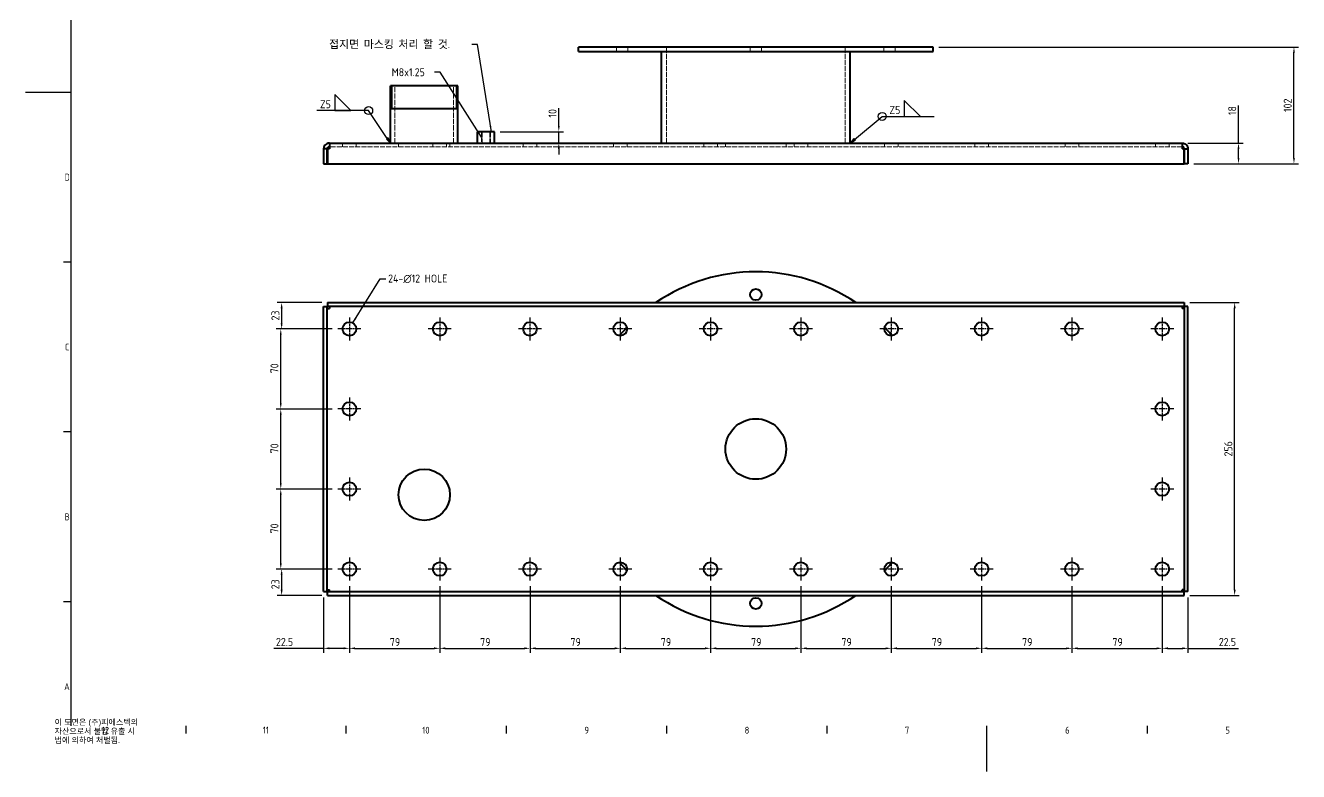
# Model space of a CAD drawing. Header units: millimetres. Extents: x 0 to 1682, y 0 to 1188.
# Drawn here: x 0 to 1113, y 0 to 652 of the extents above; entities that cross this region are included whole.
import ezdxf

# ---------------------------------------------------------------- set-up
doc = ezdxf.new("R2010")
doc.units = ezdxf.units.MM
doc.header["$LTSCALE"] = 2
doc.linetypes.add('CHAIN', pattern=[0.3543, 0.2362, -0.0295, 0.0591, -0.0295])
doc.linetypes.add('DASHED', pattern=[0.2067, 0.1654, -0.0413])
doc.layers.get('0').update_dxf_attribs({"color": 3, "lineweight": 25})
for name, color, linetype, lineweight in [('가려진 것(ISO)', 2, 'DASHED', 18), ('가시적인 것(ISO)', 3, 'Continuous', 40), ('가시적인 좁은 것(ISO)', 3, 'Continuous', 35), ('경계(ISO)', 7, 'Continuous', 25), ('기호(ISO)', 5, 'Continuous', 25), ('중심 표식(ISO)', 1, 'Continuous', 25), ('치수(ISO)', 2, 'Continuous', 25)]:
    doc.layers.add(name, color=color, linetype=linetype, lineweight=lineweight)
doc.styles.add('문자 텍스트_PSTEK_POSCO', font='isocp.shx')
doc.styles.add('치수 텍스트_PSTEK_POSCO', font='isocp.shx')
doc.dimstyles.new('치수_PSTEK_POSCO', dxfattribs={"dimscale": 2, "dimtxt": 3.5, "dimasz": 2.5, "dimexe": 2, "dimexo": 2.5, "dimgap": 1, "dimtad": 1, "dimrnd": 1e-08, "dimdsep": 46, "dimtxsty": '치수 텍스트_PSTEK_POSCO', "dimcen": 0.09, "dimdle": 10, "dimclrd": 7, "dimclre": 7, "dimclrt": 2, "dimadec": 1, "dimazin": 2, "dimtfac": 1, "dimtmove": 0, "dimatfit": 3, "dimfxl": 0, "dimtolj": 1, "dimlwd": -1, "dimlwe": -1, "dimarcsym": 0})
doc.dimstyles.new('치수_PSTEK_POSCO$7', dxfattribs={"dimscale": 2, "dimtxt": 3.5, "dimasz": 2.5, "dimexe": 2, "dimexo": 2.5, "dimgap": 1, "dimtad": 1, "dimrnd": 1e-08, "dimdsep": 46, "dimtxsty": '치수 텍스트_PSTEK_POSCO', "dimcen": 0.09, "dimdle": 10, "dimclrd": 7, "dimclre": 7, "dimclrt": 2, "dimadec": 1, "dimazin": 2, "dimtfac": 1, "dimtmove": 0, "dimatfit": 3, "dimfxl": 0, "dimtolj": 1, "dimlwd": -1, "dimlwe": -1, "dimarcsym": 0})

# ---------------------------------------------------------------- blocks, each defined once
blk = doc.blocks.new('경계 Default Border')
at = {"layer": '경계(ISO)'}
for p, q in [((20, 222.75), (16.6, 222.75)), ((20, 148.5), (16.6, 148.5)), ((20, 74.25), (16.6, 74.25)), ((70.08, 20), (70.08, 16.6)), ((140.17, 20), (140.17, 16.6)), ((210.25, 20), (210.25, 16.6)), ((280.33, 20), (280.33, 16.6)), ((350.42, 20), (350.42, 16.6)), ((490.58, 20), (490.58, 16.6))]:
    blk.add_line(p, q, dxfattribs=at)
at = {"layer": '경계(ISO)', "flags": 128}
for points in [[(20, 20), (20, 574)], [(0, 297), (20, 297)], [(420.5, 0), (420.5, 20)]]:
    blk.add_lwpolyline(points, dxfattribs=at)
at = {"layer": '경계(ISO)', "color": 2, "char_height": 3, "attachment_point": 7, "style": '문자 텍스트_PSTEK_POSCO'}
for s, insert in [('D', (17.08, 258.35)), ('C', (17.24, 184.1)), ('B', (17.08, 109.85)), ('A', (16.91, 35.62)), ('12', (33.36, 16.57)), ('11', (103.78, 16.6)), ('10', (173.53, 16.57)), ('9', (244.44, 16.57)), ('8', (314.52, 16.57)), ('7', (384.6, 16.59)), ('6', (454.69, 16.57)), ('5', (524.77, 16.57))]:
    blk.add_mtext(s, dxfattribs=dict(at, insert=insert))
blk = doc.blocks.new('용접 기호 식별자1')
at = {"layer": '기호(ISO)'}
for p, q in [((391.35, 286.42), (384.35, 293.42)), ((384.35, 293.42), (384.35, 286.42)), ((384.35, 286.42), (391.35, 286.42))]:
    blk.add_line(p, q, dxfattribs=at)
at = {"layer": '기호(ISO)', "color": 7}
for p, q in [((362.61, 276.35), (374.67, 286.42)), ((374.67, 286.42), (397.35, 286.42)), ((362.29, 276.73), (360.69, 274.75)), ((362.61, 276.35), (360.69, 274.75)), ((360.69, 274.75), (362.93, 275.97)), ((362.93, 275.97), (362.29, 276.73))]:
    blk.add_line(p, q, dxfattribs=at)
at = {"layer": '기호(ISO)', "color": 7, "flags": 128}
blk.add_lwpolyline([(362.29, 276.73), (360.69, 274.75)], dxfattribs=at)
at = {"layer": '기호(ISO)'}
blk.add_circle((374.67, 286.42), 1.75, dxfattribs=at)
at = {"layer": '기호(ISO)', "color": 7}
blk.add_solid([(362.29, 276.73), (360.69, 274.75), (362.93, 275.97), (362.29, 276.73)], dxfattribs=at)
at = {"layer": '기호(ISO)', "color": 7, "insert": (377.82, 287.47), "char_height": 3.5, "attachment_point": 7, "style": '치수 텍스트_PSTEK_POSCO'}
blk.add_mtext('Z5', dxfattribs=at)
blk = doc.blocks.new('*D31')
at = {"layer": 'Defpoints', "color": 0}
for p in [(410.3, 559.5), (449.7, 549.5), (466.5, 549.5)]:
    blk.add_point(p, dxfattribs=at)
at = {"layer": '치수(ISO)', "color": 7}
for p, q in [((466.5, 564.5), (466.5, 580.1)), ((415.3, 559.5), (470.5, 559.5)), ((466.5, 549.5), (466.5, 559.5)), ((466.5, 544.5), (466.5, 539.5))]:
    blk.add_line(p, q, dxfattribs=at)
for points in [[(465.7, 564.5), (467.3, 564.5), (466.5, 559.5)], [(465.7, 544.5), (467.3, 544.5), (466.5, 549.5)]]:
    blk.add_solid(points, dxfattribs=at)
at = {"layer": '치수(ISO)', "color": 2, "insert": (461, 571.8), "char_height": 7, "attachment_point": 4, "rotation": 90, "style": '치수 텍스트_PSTEK_POSCO'}
blk.add_mtext('\\A1;10', dxfattribs=at)
blk = doc.blocks.new('*D37')
at = {"layer": 'Defpoints', "color": 0}
for p in [(1011.8, 549.5), (1016.8, 531.5), (1061, 531.5)]:
    blk.add_point(p, dxfattribs=at)
at = {"layer": '치수(ISO)', "color": 7}
for p, q in [((1061, 549.5), (1061, 582.3)), ((1016.8, 549.5), (1065, 549.5)), ((1061, 536.5), (1061, 544.5)), ((1021.8, 531.5), (1065, 531.5))]:
    blk.add_line(p, q, dxfattribs=at)
for points in [[(1060.2, 544.5), (1061.8, 544.5), (1061, 549.5)], [(1060.2, 536.5), (1061.8, 536.5), (1061, 531.5)]]:
    blk.add_solid(points, dxfattribs=at)
at = {"layer": '치수(ISO)', "color": 2, "insert": (1055.5, 574), "char_height": 7, "attachment_point": 4, "rotation": 90, "style": '치수 텍스트_PSTEK_POSCO'}
blk.add_mtext('\\A1;18', dxfattribs=at)
blk = doc.blocks.new('*D38')
at = {"layer": 'Defpoints', "color": 0}
for p in [(793.8, 633.5), (1109.5, 633.5), (1016.8, 531.5)]:
    blk.add_point(p, dxfattribs=at)
at = {"layer": '치수(ISO)', "color": 7}
for p, q in [((798.8, 633.5), (1113.5, 633.5)), ((1109.5, 536.5), (1109.5, 628.5)), ((1021.8, 531.5), (1113.5, 531.5))]:
    blk.add_line(p, q, dxfattribs=at)
for points in [[(1108.7, 628.5), (1110.3, 628.5), (1109.5, 633.5)], [(1108.7, 536.5), (1110.3, 536.5), (1109.5, 531.5)]]:
    blk.add_solid(points, dxfattribs=at)
at = {"layer": '치수(ISO)', "color": 2, "insert": (1104, 576.7), "char_height": 7, "attachment_point": 4, "rotation": 90, "style": '치수 텍스트_PSTEK_POSCO'}
blk.add_mtext('\\A1;102', dxfattribs=at)
blk = doc.blocks.new('*D42')
at = {"layer": 'Defpoints', "color": 0}
for p in [(224.1, 177), (273.3, 177), (264.1, 154)]:
    blk.add_point(p, dxfattribs=at)
at = {"layer": '치수(ISO)', "color": 7}
for p, q in [((268.3, 177), (220.1, 177)), ((224.1, 159), (224.1, 172)), ((259.1, 154), (220.1, 154))]:
    blk.add_line(p, q, dxfattribs=at)
for points in [[(223.2, 172), (224.9, 172), (224.1, 177)], [(223.2, 159), (224.9, 159), (224.1, 154)]]:
    blk.add_solid(points, dxfattribs=at)
at = {"layer": '치수(ISO)', "color": 2, "insert": (218.6, 159.3), "char_height": 7, "attachment_point": 4, "rotation": 90, "style": '치수 텍스트_PSTEK_POSCO'}
blk.add_mtext('\\A1;23', dxfattribs=at)
blk = doc.blocks.new('*D43')
at = {"layer": 'Defpoints', "color": 0}
for p in [(223.3, 247), (273.3, 247), (273.3, 177)]:
    blk.add_point(p, dxfattribs=at)
at = {"layer": '치수(ISO)', "color": 7}
for p, q in [((268.3, 247), (219.3, 247)), ((223.3, 182), (223.3, 242)), ((268.3, 177), (219.3, 177))]:
    blk.add_line(p, q, dxfattribs=at)
for points in [[(222.5, 242), (224.1, 242), (223.3, 247)], [(222.5, 182), (224.1, 182), (223.3, 177)]]:
    blk.add_solid(points, dxfattribs=at)
at = {"layer": '치수(ISO)', "color": 2, "insert": (217.8, 208.2), "char_height": 7, "attachment_point": 4, "rotation": 90, "style": '치수 텍스트_PSTEK_POSCO'}
blk.add_mtext('\\A1;70', dxfattribs=at)
blk = doc.blocks.new('*D44')
at = {"layer": 'Defpoints', "color": 0}
for p in [(223.3, 317), (273.3, 317), (273.3, 247)]:
    blk.add_point(p, dxfattribs=at)
at = {"layer": '치수(ISO)', "color": 7}
for p, q in [((268.3, 317), (219.3, 317)), ((223.3, 252), (223.3, 312)), ((268.3, 247), (219.3, 247))]:
    blk.add_line(p, q, dxfattribs=at)
for points in [[(222.5, 312), (224.1, 312), (223.3, 317)], [(222.5, 252), (224.1, 252), (223.3, 247)]]:
    blk.add_solid(points, dxfattribs=at)
at = {"layer": '치수(ISO)', "color": 2, "insert": (217.8, 278.2), "char_height": 7, "attachment_point": 4, "rotation": 90, "style": '치수 텍스트_PSTEK_POSCO'}
blk.add_mtext('\\A1;70', dxfattribs=at)
blk = doc.blocks.new('*D45')
at = {"layer": 'Defpoints', "color": 0}
for p in [(223.3, 387), (273.3, 387), (273.3, 317)]:
    blk.add_point(p, dxfattribs=at)
at = {"layer": '치수(ISO)', "color": 7}
for p, q in [((268.3, 387), (219.3, 387)), ((223.3, 322), (223.3, 382)), ((268.3, 317), (219.3, 317))]:
    blk.add_line(p, q, dxfattribs=at)
for points in [[(222.5, 382), (224.1, 382), (223.3, 387)], [(222.5, 322), (224.1, 322), (223.3, 317)]]:
    blk.add_solid(points, dxfattribs=at)
at = {"layer": '치수(ISO)', "color": 2, "insert": (217.8, 348.2), "char_height": 7, "attachment_point": 4, "rotation": 90, "style": '치수 텍스트_PSTEK_POSCO'}
blk.add_mtext('\\A1;70', dxfattribs=at)
blk = doc.blocks.new('*D46')
at = {"layer": 'Defpoints', "color": 0}
for p in [(224.1, 410), (264.1, 410), (273.3, 387)]:
    blk.add_point(p, dxfattribs=at)
at = {"layer": '치수(ISO)', "color": 7}
for p, q in [((259.1, 410), (220.1, 410)), ((224.1, 392), (224.1, 405)), ((268.3, 387), (220.1, 387))]:
    blk.add_line(p, q, dxfattribs=at)
for points in [[(223.2, 405), (224.9, 405), (224.1, 410)], [(223.2, 392), (224.9, 392), (224.1, 387)]]:
    blk.add_solid(points, dxfattribs=at)
at = {"layer": '치수(ISO)', "color": 2, "insert": (218.6, 394.4), "char_height": 7, "attachment_point": 4, "rotation": 90, "style": '치수 텍스트_PSTEK_POSCO'}
blk.add_mtext('\\A1;23', dxfattribs=at)
blk = doc.blocks.new('*D47')
at = {"layer": 'Defpoints', "color": 0}
for p in [(1013.5, 410), (1057.6, 410), (1013.5, 154)]:
    blk.add_point(p, dxfattribs=at)
at = {"layer": '치수(ISO)', "color": 7}
for p, q in [((1018.5, 410), (1061.6, 410)), ((1057.6, 159), (1057.6, 405)), ((1018.5, 154), (1061.6, 154))]:
    blk.add_line(p, q, dxfattribs=at)
for points in [[(1056.8, 405), (1058.5, 405), (1057.6, 410)], [(1056.8, 159), (1058.5, 159), (1057.6, 154)]]:
    blk.add_solid(points, dxfattribs=at)
at = {"layer": '치수(ISO)', "color": 2, "insert": (1052.1, 275.5), "char_height": 7, "attachment_point": 4, "rotation": 90, "style": '치수 텍스트_PSTEK_POSCO'}
blk.add_mtext('\\A1;256', dxfattribs=at)
blk = doc.blocks.new('*D48')
at = {"layer": 'Defpoints', "color": 0}
for p in [(283.3, 167), (260.8, 157.3), (283.3, 107.7)]:
    blk.add_point(p, dxfattribs=at)
at = {"layer": '치수(ISO)', "color": 7}
for p, q in [((283.3, 162), (283.3, 103.7)), ((260.8, 152.3), (260.8, 103.7)), ((260.8, 107.7), (217.1, 107.7)), ((278.3, 107.7), (265.8, 107.7))]:
    blk.add_line(p, q, dxfattribs=at)
for points in [[(265.8, 108.6), (265.8, 106.9), (260.8, 107.7)], [(278.3, 108.6), (278.3, 106.9), (283.3, 107.7)]]:
    blk.add_solid(points, dxfattribs=at)
at = {"layer": '치수(ISO)', "color": 2, "insert": (219.1, 113.3), "char_height": 7, "attachment_point": 4, "style": '치수 텍스트_PSTEK_POSCO'}
blk.add_mtext('\\A1;22.5', dxfattribs=at)
blk = doc.blocks.new('*D49')
at = {"layer": 'Defpoints', "color": 0}
for p in [(283.3, 167), (362.3, 167), (362.3, 107.7)]:
    blk.add_point(p, dxfattribs=at)
at = {"layer": '치수(ISO)', "color": 7}
for p, q in [((283.3, 162), (283.3, 103.7)), ((362.3, 162), (362.3, 103.7)), ((288.3, 107.7), (357.3, 107.7))]:
    blk.add_line(p, q, dxfattribs=at)
for points in [[(288.3, 108.6), (288.3, 106.9), (283.3, 107.7)], [(357.3, 108.6), (357.3, 106.9), (362.3, 107.7)]]:
    blk.add_solid(points, dxfattribs=at)
at = {"layer": '치수(ISO)', "color": 2, "insert": (318.7, 113.2), "char_height": 7, "attachment_point": 4, "style": '치수 텍스트_PSTEK_POSCO'}
blk.add_mtext('\\A1;79', dxfattribs=at)
blk = doc.blocks.new('*D50')
at = {"layer": 'Defpoints', "color": 0}
for p in [(362.3, 167), (441.3, 167), (441.3, 107.7)]:
    blk.add_point(p, dxfattribs=at)
at = {"layer": '치수(ISO)', "color": 7}
for p, q in [((362.3, 162), (362.3, 103.7)), ((441.3, 162), (441.3, 103.7)), ((367.3, 107.7), (436.3, 107.7))]:
    blk.add_line(p, q, dxfattribs=at)
for points in [[(367.3, 108.6), (367.3, 106.9), (362.3, 107.7)], [(436.3, 108.6), (436.3, 106.9), (441.3, 107.7)]]:
    blk.add_solid(points, dxfattribs=at)
at = {"layer": '치수(ISO)', "color": 2, "insert": (397.7, 113.2), "char_height": 7, "attachment_point": 4, "style": '치수 텍스트_PSTEK_POSCO'}
blk.add_mtext('\\A1;79', dxfattribs=at)
blk = doc.blocks.new('*D51')
at = {"layer": 'Defpoints', "color": 0}
for p in [(441.3, 167), (520.3, 167), (520.3, 107.7)]:
    blk.add_point(p, dxfattribs=at)
at = {"layer": '치수(ISO)', "color": 7}
for p, q in [((441.3, 162), (441.3, 103.7)), ((520.3, 162), (520.3, 103.7)), ((446.3, 107.7), (515.3, 107.7))]:
    blk.add_line(p, q, dxfattribs=at)
for points in [[(446.3, 108.6), (446.3, 106.9), (441.3, 107.7)], [(515.3, 108.6), (515.3, 106.9), (520.3, 107.7)]]:
    blk.add_solid(points, dxfattribs=at)
at = {"layer": '치수(ISO)', "color": 2, "insert": (476.7, 113.2), "char_height": 7, "attachment_point": 4, "style": '치수 텍스트_PSTEK_POSCO'}
blk.add_mtext('\\A1;79', dxfattribs=at)
blk = doc.blocks.new('*D52')
at = {"layer": 'Defpoints', "color": 0}
for p in [(520.3, 167), (599.3, 167), (599.3, 107.7)]:
    blk.add_point(p, dxfattribs=at)
at = {"layer": '치수(ISO)', "color": 7}
for p, q in [((520.3, 162), (520.3, 103.7)), ((599.3, 162), (599.3, 103.7)), ((525.3, 107.7), (594.3, 107.7))]:
    blk.add_line(p, q, dxfattribs=at)
for points in [[(525.3, 108.6), (525.3, 106.9), (520.3, 107.7)], [(594.3, 108.6), (594.3, 106.9), (599.3, 107.7)]]:
    blk.add_solid(points, dxfattribs=at)
at = {"layer": '치수(ISO)', "color": 2, "insert": (555.7, 113.2), "char_height": 7, "attachment_point": 4, "style": '치수 텍스트_PSTEK_POSCO'}
blk.add_mtext('\\A1;79', dxfattribs=at)
blk = doc.blocks.new('*D53')
at = {"layer": 'Defpoints', "color": 0}
for p in [(599.3, 167), (678.3, 167), (678.3, 107.7)]:
    blk.add_point(p, dxfattribs=at)
at = {"layer": '치수(ISO)', "color": 7}
for p, q in [((599.3, 162), (599.3, 103.7)), ((678.3, 162), (678.3, 103.7)), ((604.3, 107.7), (673.3, 107.7))]:
    blk.add_line(p, q, dxfattribs=at)
for points in [[(604.3, 108.6), (604.3, 106.9), (599.3, 107.7)], [(673.3, 108.6), (673.3, 106.9), (678.3, 107.7)]]:
    blk.add_solid(points, dxfattribs=at)
at = {"layer": '치수(ISO)', "color": 2, "insert": (634.7, 113.2), "char_height": 7, "attachment_point": 4, "style": '치수 텍스트_PSTEK_POSCO'}
blk.add_mtext('\\A1;79', dxfattribs=at)
blk = doc.blocks.new('*D54')
at = {"layer": 'Defpoints', "color": 0}
for p in [(678.3, 167), (757.3, 167), (757.3, 107.7)]:
    blk.add_point(p, dxfattribs=at)
at = {"layer": '치수(ISO)', "color": 7}
for p, q in [((678.3, 162), (678.3, 103.7)), ((757.3, 162), (757.3, 103.7)), ((683.3, 107.7), (752.3, 107.7))]:
    blk.add_line(p, q, dxfattribs=at)
for points in [[(683.3, 108.6), (683.3, 106.9), (678.3, 107.7)], [(752.3, 108.6), (752.3, 106.9), (757.3, 107.7)]]:
    blk.add_solid(points, dxfattribs=at)
at = {"layer": '치수(ISO)', "color": 2, "insert": (713.7, 113.2), "char_height": 7, "attachment_point": 4, "style": '치수 텍스트_PSTEK_POSCO'}
blk.add_mtext('\\A1;79', dxfattribs=at)
blk = doc.blocks.new('*D55')
at = {"layer": 'Defpoints', "color": 0}
for p in [(757.3, 167), (836.3, 167), (836.3, 107.7)]:
    blk.add_point(p, dxfattribs=at)
at = {"layer": '치수(ISO)', "color": 7}
for p, q in [((757.3, 162), (757.3, 103.7)), ((836.3, 162), (836.3, 103.7)), ((762.3, 107.7), (831.3, 107.7))]:
    blk.add_line(p, q, dxfattribs=at)
for points in [[(762.3, 108.6), (762.3, 106.9), (757.3, 107.7)], [(831.3, 108.6), (831.3, 106.9), (836.3, 107.7)]]:
    blk.add_solid(points, dxfattribs=at)
at = {"layer": '치수(ISO)', "color": 2, "insert": (792.7, 113.2), "char_height": 7, "attachment_point": 4, "style": '치수 텍스트_PSTEK_POSCO'}
blk.add_mtext('\\A1;79', dxfattribs=at)
blk = doc.blocks.new('*D56')
at = {"layer": 'Defpoints', "color": 0}
for p in [(836.3, 167), (915.3, 167), (915.3, 107.7)]:
    blk.add_point(p, dxfattribs=at)
at = {"layer": '치수(ISO)', "color": 7}
for p, q in [((836.3, 162), (836.3, 103.7)), ((915.3, 162), (915.3, 103.7)), ((841.3, 107.7), (910.3, 107.7))]:
    blk.add_line(p, q, dxfattribs=at)
for points in [[(841.3, 108.6), (841.3, 106.9), (836.3, 107.7)], [(910.3, 108.6), (910.3, 106.9), (915.3, 107.7)]]:
    blk.add_solid(points, dxfattribs=at)
at = {"layer": '치수(ISO)', "color": 2, "insert": (871.7, 113.2), "char_height": 7, "attachment_point": 4, "style": '치수 텍스트_PSTEK_POSCO'}
blk.add_mtext('\\A1;79', dxfattribs=at)
blk = doc.blocks.new('*D57')
at = {"layer": 'Defpoints', "color": 0}
for p in [(915.3, 167), (994.3, 167), (994.3, 107.7)]:
    blk.add_point(p, dxfattribs=at)
at = {"layer": '치수(ISO)', "color": 7}
for p, q in [((915.3, 162), (915.3, 103.7)), ((994.3, 162), (994.3, 103.7)), ((920.3, 107.7), (989.3, 107.7))]:
    blk.add_line(p, q, dxfattribs=at)
for points in [[(920.3, 108.6), (920.3, 106.9), (915.3, 107.7)], [(989.3, 108.6), (989.3, 106.9), (994.3, 107.7)]]:
    blk.add_solid(points, dxfattribs=at)
at = {"layer": '치수(ISO)', "color": 2, "insert": (950.7, 113.2), "char_height": 7, "attachment_point": 4, "style": '치수 텍스트_PSTEK_POSCO'}
blk.add_mtext('\\A1;79', dxfattribs=at)
blk = doc.blocks.new('*D58')
at = {"layer": 'Defpoints', "color": 0}
for p in [(994.3, 167), (1016.8, 157.3), (1016.8, 107.7)]:
    blk.add_point(p, dxfattribs=at)
at = {"layer": '치수(ISO)', "color": 7}
for p, q in [((994.3, 162), (994.3, 103.7)), ((1016.8, 152.3), (1016.8, 103.7)), ((999.3, 107.7), (1011.8, 107.7)), ((1016.8, 107.7), (1060.9, 107.7))]:
    blk.add_line(p, q, dxfattribs=at)
for points in [[(999.3, 108.6), (999.3, 106.9), (994.3, 107.7)], [(1011.8, 108.6), (1011.8, 106.9), (1016.8, 107.7)]]:
    blk.add_solid(points, dxfattribs=at)
at = {"layer": '치수(ISO)', "color": 2, "insert": (1043.8, 113.3), "char_height": 7, "attachment_point": 4, "style": '치수 텍스트_PSTEK_POSCO'}
blk.add_mtext('\\A1;22.5', dxfattribs=at)
blk = doc.blocks.new('용접 기호 식별자2')
at = {"layer": '기호(ISO)'}
for p, q in [((142.34, 288.95), (135.34, 295.95)), ((135.34, 295.95), (135.34, 288.95)), ((135.34, 288.95), (142.34, 288.95))]:
    blk.add_line(p, q, dxfattribs=at)
at = {"layer": '기호(ISO)', "color": 7}
for p, q in [((150.09, 288.95), (127.4, 288.95)), ((158.25, 276.82), (150.09, 288.95)), ((158.66, 277.1), (157.83, 276.54)), ((157.83, 276.54), (159.64, 274.75)), ((158.25, 276.82), (159.64, 274.75)), ((159.64, 274.75), (158.66, 277.1))]:
    blk.add_line(p, q, dxfattribs=at)
at = {"layer": '기호(ISO)', "color": 7, "flags": 128}
blk.add_lwpolyline([(157.83, 276.54), (159.64, 274.75)], dxfattribs=at)
at = {"layer": '기호(ISO)'}
blk.add_circle((150.09, 288.95), 1.75, dxfattribs=at)
at = {"layer": '기호(ISO)', "color": 7}
blk.add_solid([(157.83, 276.54), (159.64, 274.75), (158.66, 277.1), (157.83, 276.54)], dxfattribs=at)
at = {"layer": '기호(ISO)', "color": 7, "insert": (128.8, 290), "char_height": 3.5, "attachment_point": 7, "style": '치수 텍스트_PSTEK_POSCO'}
blk.add_mtext('Z5', dxfattribs=at)

msp = doc.modelspace()

# ---------------------------------------------------------------- linework, layer by layer
at = {"layer": '가려진 것(ISO)', "ltscale": 3.809293}
for p, q in [((516.8746, 629.4964), (516.8746, 633.4964)), ((526.8746, 629.4964), (526.8746, 633.4964)), ((633.788, 629.4964), (633.788, 633.4964)), ((643.788, 629.4964), (643.788, 633.4964)), ((750.7014, 629.4964), (750.7014, 633.4964)), ((760.7014, 629.4964), (760.7014, 633.4964))]:
    msp.add_line(p, q, dxfattribs=at)
at = {"layer": '가려진 것(ISO)', "ltscale": 12.699565}
for p, q in [((560.688, 549.4964), (560.688, 633.4964)), ((716.888, 549.4964), (716.888, 633.4964))]:
    msp.add_line(p, q, dxfattribs=at)
at = {"layer": '가려진 것(ISO)', "ltscale": 13.438693}
for p, q in [((323.088, 549.4964), (323.088, 599.4964)), ((374.488, 549.4964), (374.488, 599.4964))]:
    msp.add_line(p, q, dxfattribs=at)
at = {"layer": '가려진 것(ISO)', "ltscale": 12.094824}
for p, q in [((398.788, 559.4964), (398.788, 549.4964)), ((399.4645, 549.4964), (399.4645, 559.4964)), ((406.1115, 549.4964), (406.1115, 559.4964)), ((406.788, 549.4964), (406.788, 559.4964))]:
    msp.add_line(p, q, dxfattribs=at)
at = {"layer": '가려진 것(ISO)', "ltscale": 13.076432}
msp.add_line((1011.788, 546.2964), (265.788, 546.2964), dxfattribs=at)
at = {"layer": '가려진 것(ISO)', "ltscale": 3.047415}
for p, q in [((277.288, 546.2964), (277.288, 549.4964)), ((289.288, 546.2964), (289.288, 549.4964)), ((326.288, 546.2964), (326.288, 549.4964)), ((356.288, 546.2964), (356.288, 549.4964)), ((368.288, 546.2964), (368.288, 549.4964)), ((371.288, 546.2964), (371.288, 549.4964)), ((435.288, 546.2964), (435.288, 549.4964)), ((447.288, 546.2964), (447.288, 549.4964)), ((514.288, 546.2964), (514.288, 549.4964)), ((526.288, 546.2964), (526.288, 549.4964)), ((593.288, 546.2964), (593.288, 549.4964)), ((605.288, 546.2964), (605.288, 549.4964)), ((612.288, 549.4964), (612.288, 546.2964)), ((665.288, 549.4964), (665.288, 546.2964)), ((672.288, 546.2964), (672.288, 549.4964)), ((684.288, 546.2964), (684.288, 549.4964)), ((751.288, 546.2964), (751.288, 549.4964)), ((763.288, 546.2964), (763.288, 549.4964)), ((830.288, 546.2964), (830.288, 549.4964)), ((842.288, 546.2964), (842.288, 549.4964)), ((909.288, 546.2964), (909.288, 549.4964)), ((921.288, 546.2964), (921.288, 549.4964)), ((988.288, 546.2964), (988.288, 549.4964)), ((1000.288, 546.2964), (1000.288, 549.4964))]:
    msp.add_line(p, q, dxfattribs=at)
at = {"layer": '가시적인 것(ISO)'}
for p, q in [((793.788, 633.4964), (483.788, 633.4964)), ((483.788, 629.4964), (483.788, 633.4964)), ((483.788, 629.4964), (793.788, 629.4964)), ((556.188, 549.4964), (556.188, 629.4964)), ((721.388, 549.4964), (721.388, 629.4964)), ((793.788, 629.4964), (793.788, 633.4964)), ((378.288, 599.4964), (319.288, 599.4964)), ((319.288, 549.4964), (319.288, 599.4964)), ((378.288, 549.4964), (378.288, 599.4964)), ((378.288, 579.4964), (319.288, 579.4964)), ((410.288, 559.4964), (395.288, 559.4964)), ((395.288, 549.4964), (395.288, 559.4964)), ((410.288, 549.4964), (410.288, 559.4964)), ((265.788, 549.4964), (1011.788, 549.4964)), ((263.988, 544.4964), (260.788, 544.4964)), ((260.788, 544.4964), (260.788, 531.4964)), ((263.988, 531.4964), (263.988, 544.4964)), ((265.788, 544.4964), (264.0587, 544.4964)), ((264.0587, 544.4964), (264.0587, 531.4964)), ((1013.5173, 544.4964), (1011.788, 544.4964)), ((1013.5173, 544.4964), (1013.5173, 531.4964)), ((1013.588, 531.4964), (1013.588, 544.4964)), ((1013.588, 544.4964), (1016.788, 544.4964)), ((1016.788, 544.4964), (1016.788, 531.4964)), ((260.788, 531.4964), (263.988, 531.4964)), ((264.0587, 531.4964), (1013.5173, 531.4964)), ((1016.788, 531.4964), (1013.588, 531.4964)), ((260.788, 157.2976), (260.788, 406.7561)), ((260.788, 406.7561), (263.988, 406.7561)), ((263.988, 157.2976), (263.988, 406.7561)), ((264.0587, 410.0268), (1013.5173, 410.0268)), ((264.0587, 410.0268), (264.0587, 406.8268)), ((264.0587, 406.8268), (1013.5173, 406.8268)), ((1013.5173, 410.0268), (1013.5173, 406.8268)), ((1013.588, 406.7561), (1013.588, 157.2976)), ((1016.788, 406.7561), (1013.588, 406.7561)), ((1016.788, 157.2976), (1016.788, 406.7561)), ((260.788, 157.2976), (263.988, 157.2976)), ((264.0587, 154.0268), (264.0587, 157.2268)), ((1013.5173, 157.2268), (264.0587, 157.2268)), ((1013.5173, 154.0268), (1013.5173, 157.2268)), ((1016.788, 157.2976), (1013.588, 157.2976)), ((264.0587, 154.0268), (1013.5173, 154.0268))]:
    msp.add_line(p, q, dxfattribs=at)
for centre, radius in [((638.788, 417.0268), 5), ((283.288, 387.0268), 6), ((362.288, 387.0268), 6), ((441.288, 387.0268), 6), ((520.288, 387.0268), 6), ((599.288, 387.0268), 6), ((678.288, 387.0268), 6), ((757.288, 387.0268), 6), ((836.288, 387.0268), 6), ((915.288, 387.0268), 6), ((994.288, 387.0268), 6), ((283.288, 317.0268), 6), ((994.288, 317.0268), 6), ((638.788, 282.0268), 26.5), ((348.788, 242.0268), 22.5), ((283.288, 247.0268), 6), ((994.288, 247.0268), 6), ((283.288, 177.0268), 6), ((362.288, 177.0268), 6), ((441.288, 177.0268), 6), ((520.288, 177.0268), 6), ((599.288, 177.0268), 6), ((678.288, 177.0268), 6), ((757.288, 177.0268), 6), ((836.288, 177.0268), 6), ((915.288, 177.0268), 6), ((994.288, 177.0268), 6), ((638.788, 147.0268), 5)]:
    msp.add_circle(centre, radius, dxfattribs=at)
for start, end in [(55.6703385, 124.3296615), (136.630187, 140.2830513), (39.7169487, 43.369813), (219.7169487, 223.369813), (316.630187, 320.2830513), (235.6703385, 304.3296615)]:
    msp.add_arc((638.788, 282.0268), 155, start, end, dxfattribs=at)
for points, knots in [([(265.788, 549.4964), (264.2825, 549.4964), (262.7931, 548.7739), (261.8612, 547.5916), (261.1725, 546.7178), (260.788, 545.6089), (260.788, 544.4964)], [0, 0, 0, 0, 0.575044589, 0.575044589, 0.575044589, 1, 1, 1, 1]), ([(263.988, 544.4964), (263.988, 545.1961), (264.4362, 545.8755), (265.0793, 546.151), (265.3025, 546.2466), (265.5452, 546.2964), (265.788, 546.2964)], [-1, -1, -1, -1, -0.257620627, -0.257620627, -0.257620627, 0, 0, 0, 0]), ([(265.788, 549.4964), (265.788, 549.2074), (265.788, 548.7739), (265.788, 547.5916), (265.788, 547.1999), (265.788, 546.7616), (265.788, 546.2964)], [0, 0, 0, 0, 0.5750445893, 0.5750445893, 0.5750445893, 0.7655533801, 0.7655533801, 0.7655533801, 0.7655533801]), ([(1011.788, 549.4964), (1011.788, 549.2074), (1011.788, 548.7739), (1011.788, 547.5916), (1011.788, 547.1999), (1011.788, 546.7616), (1011.788, 546.2964)], [0, 0, 0, 0, 0.5750445893, 0.5750445893, 0.5750445893, 0.7655533801, 0.7655533801, 0.7655533801, 0.7655533801]), ([(1011.788, 549.4964), (1013.2935, 549.4964), (1014.7829, 548.7739), (1015.7148, 547.5916), (1016.0236, 547.1999), (1016.2732, 546.7616), (1016.4528, 546.2964)], [0, 0, 0, 0, 0.5750445894, 0.5750445894, 0.5750445894, 0.7655533801, 0.7655533801, 0.7655533801, 0.7655533801]), ([(1013.588, 544.4964), (1013.588, 545.1961), (1013.1399, 545.8755), (1012.4967, 546.151), (1012.2735, 546.2466), (1012.0308, 546.2964), (1011.788, 546.2964)], [-1, -1, -1, -1, -0.257620627, -0.257620627, -0.257620627, 0, 0, 0, 0]), ([(263.988, 405.0268), (264.1673, 405.0268), (264.4362, 405.0268), (265.0793, 405.0268), (265.3025, 405.0268), (265.5452, 405.0268), (265.788, 405.0268)], [-1, -1, -1, -1, -0.257620627, -0.257620627, -0.257620627, 0, 0, 0, 0]), ([(265.788, 406.8268), (265.788, 406.6476), (265.788, 406.3787), (265.788, 405.7355), (265.788, 405.5123), (265.788, 405.2696), (265.788, 405.0268)], [-1, -1, -1, -1, -0.257620627, -0.257620627, -0.257620627, 0, 0, 0, 0]), ([(1011.788, 406.8268), (1011.788, 406.6476), (1011.788, 406.3787), (1011.788, 405.7355), (1011.788, 405.5123), (1011.788, 405.2696), (1011.788, 405.0268)], [-1, -1, -1, -1, -0.257620627, -0.257620627, -0.257620627, 0, 0, 0, 0]), ([(1013.588, 405.0268), (1013.4087, 405.0268), (1013.1399, 405.0268), (1012.4967, 405.0268), (1012.2735, 405.0268), (1012.0308, 405.0268), (1011.788, 405.0268)], [-1, -1, -1, -1, -0.257620627, -0.257620627, -0.257620627, 0, 0, 0, 0]), ([(263.988, 159.0268), (264.1673, 159.0268), (264.4362, 159.0268), (265.0793, 159.0268), (265.3025, 159.0268), (265.5452, 159.0268), (265.788, 159.0268)], [-1, -1, -1, -1, -0.257620627, -0.257620627, -0.257620627, 0, 0, 0, 0]), ([(265.788, 157.2268), (265.788, 157.4061), (265.788, 157.675), (265.788, 158.3182), (265.788, 158.5413), (265.788, 158.784), (265.788, 159.0268)], [-1, -1, -1, -1, -0.257620627, -0.257620627, -0.257620627, 0, 0, 0, 0]), ([(1011.788, 157.2268), (1011.788, 157.4061), (1011.788, 157.675), (1011.788, 158.3182), (1011.788, 158.5413), (1011.788, 158.784), (1011.788, 159.0268)], [-1, -1, -1, -1, -0.257620627, -0.257620627, -0.257620627, 0, 0, 0, 0]), ([(1013.588, 159.0268), (1013.4087, 159.0268), (1013.1399, 159.0268), (1012.4967, 159.0268), (1012.2735, 159.0268), (1012.0308, 159.0268), (1011.788, 159.0268)], [-1, -1, -1, -1, -0.257620627, -0.257620627, -0.257620627, 0, 0, 0, 0])]:
    msp.add_open_spline(points, degree=3, knots=knots, dxfattribs=at)
for points in [[(265.788, 546.2964), (265.788, 545.7238), (265.788, 545.1102), (265.788, 544.4964)], [(1011.788, 546.2964), (1011.788, 545.7238), (1011.788, 545.1102), (1011.788, 544.4964)], [(1016.4528, 546.2964), (1016.6737, 545.7238), (1016.788, 545.1102), (1016.788, 544.4964)]]:
    msp.add_open_spline(points, degree=3, dxfattribs=at)
at = {"layer": '가시적인 좁은 것(ISO)'}
for p, q in [((320.5035, 599.4964), (320.5035, 579.4964)), ((377.0725, 579.4964), (377.0725, 599.4964))]:
    msp.add_line(p, q, dxfattribs=at)
at = {"layer": '중심 표식(ISO)', "linetype": 'CHAIN', "ltscale": 11.111974}
for p, q in [((283.288, 397.0268), (283.288, 377.0268)), ((362.288, 397.0268), (362.288, 377.0268)), ((441.288, 397.0268), (441.288, 377.0268)), ((520.288, 397.0268), (520.288, 377.0268)), ((599.288, 397.0268), (599.288, 377.0268)), ((678.288, 397.0268), (678.288, 377.0268)), ((757.288, 397.0268), (757.288, 377.0268)), ((836.288, 397.0268), (836.288, 377.0268)), ((915.288, 397.0268), (915.288, 377.0268)), ((994.288, 397.0268), (994.288, 377.0268)), ((293.288, 387.0268), (273.288, 387.0268)), ((372.288, 387.0268), (352.288, 387.0268)), ((451.288, 387.0268), (431.288, 387.0268)), ((530.288, 387.0268), (510.288, 387.0268)), ((609.288, 387.0268), (589.288, 387.0268)), ((688.288, 387.0268), (668.288, 387.0268)), ((767.288, 387.0268), (747.288, 387.0268)), ((846.288, 387.0268), (826.288, 387.0268)), ((925.288, 387.0268), (905.288, 387.0268)), ((1004.288, 387.0268), (984.288, 387.0268)), ((283.288, 327.0268), (283.288, 307.0268)), ((994.288, 327.0268), (994.288, 307.0268)), ((293.288, 317.0268), (273.288, 317.0268)), ((1004.288, 317.0268), (984.288, 317.0268)), ((283.288, 257.0268), (283.288, 237.0268)), ((994.288, 257.0268), (994.288, 237.0268)), ((293.288, 247.0268), (273.288, 247.0268)), ((1004.288, 247.0268), (984.288, 247.0268)), ((283.288, 187.0268), (283.288, 167.0268)), ((362.288, 187.0268), (362.288, 167.0268)), ((441.288, 187.0268), (441.288, 167.0268)), ((520.288, 187.0268), (520.288, 167.0268)), ((599.288, 187.0268), (599.288, 167.0268)), ((678.288, 187.0268), (678.288, 167.0268)), ((757.288, 187.0268), (757.288, 167.0268)), ((836.288, 187.0268), (836.288, 167.0268)), ((915.288, 187.0268), (915.288, 167.0268)), ((994.288, 187.0268), (994.288, 167.0268)), ((293.288, 177.0268), (273.288, 177.0268)), ((372.288, 177.0268), (352.288, 177.0268)), ((451.288, 177.0268), (431.288, 177.0268)), ((530.288, 177.0268), (510.288, 177.0268)), ((609.288, 177.0268), (589.288, 177.0268)), ((688.288, 177.0268), (668.288, 177.0268)), ((767.288, 177.0268), (747.288, 177.0268)), ((846.288, 177.0268), (826.288, 177.0268)), ((925.288, 177.0268), (905.288, 177.0268)), ((1004.288, 177.0268), (984.288, 177.0268))]:
    msp.add_line(p, q, dxfattribs=at)

# ---------------------------------------------------------------- block references
at = {"xscale": 2, "yscale": 2, "zscale": 2}
msp.add_blockref('경계 Default Border', (0, 0), dxfattribs=at)
at = {"layer": '기호(ISO)', "xscale": 2, "yscale": 2, "zscale": 2}
for name in ['용접 기호 식별자2', '용접 기호 식별자1']:
    msp.add_blockref(name, (0, 0), dxfattribs=at)

# ---------------------------------------------------------------- texts
at = {"layer": '기호(ISO)', "color": 2, "insert": (265.5493, 635.6349), "char_height": 7, "width": 122.821207, "attachment_point": 4, "style": '치수 텍스트_PSTEK_POSCO'}
msp.add_mtext('{\\fISOCP|b0|i0;\\H7.0000;접지면 마스킹 처리 할 것.}', dxfattribs=at)
at = {"layer": '기호(ISO)', "color": 2, "attachment_point": 4}
for s, insert, char_height, width, line_spacing_factor, style in [('{M8x1.25}', (320.3129, 611.4938), 7, 35.358426, 0.6125, '치수 텍스트_PSTEK_POSCO'), ('{24-\\fAIGDT|b0|i0;\\H7.0000;n\\fisocp|b0|i0;\\H7.0000;12 HOLE}', (317.1969, 430.8674), 7, 61.365159, 0.6125, '치수 텍스트_PSTEK_POSCO'), ('{\\fArial|b0|i0;\\H5.0000;이 도면은 (주)피에스텍의\\P자산으로서 불법 유출 시 \\P법에 의하여 처벌됨.}', (25.5102, 35.0293), 5, 78.612207, 0.944221, '문자 텍스트_PSTEK_POSCO')]:
    msp.add_mtext(s, dxfattribs=dict(at, insert=insert, char_height=char_height, width=width, line_spacing_factor=line_spacing_factor, style=style))

# ---------------------------------------------------------------- dimensions: what is measured, and where the dimension line sits
at = {"layer": '치수(ISO)', "color": 7}
for base, p1, p2, angle, override, picture, middle in [((1109.4968, 633.4964), (1016.788, 531.4964), (793.788, 633.4964), 90, {"dimdec": 2, "dimtp": 0, "dimtm": 0, "dimtdec": 2, "dimtofl": 0, "dimatfit": 1}, '*D38', (1109.4968, 582.4964)), ((466.5095, 549.4964), (410.288, 559.4964), (449.7137, 549.4964), 270, {"dimdec": 2, "dimse2": 1, "dimtp": 0, "dimtm": 0, "dimtdec": 2, "dimtofl": 1, "dimatfit": 1}, '*D31', (466.5095, 574.955)), ((1060.9882, 531.4964), (1011.788, 549.4964), (1016.788, 531.4964), 270, {"dimdec": 2, "dimtp": 0, "dimtm": 0, "dimtdec": 2, "dimtofl": 0, "dimatfit": 2}, '*D37', (1060.9882, 577.1529)), ((224.0587, 410.0268), (273.288, 387.0268), (264.0587, 410.0268), 90, {"dimdec": 2, "dimtp": 0, "dimtm": 0, "dimtdec": 2, "dimtofl": 0, "dimatfit": 1}, '*D46', (224.0587, 398.5268)), ((1057.634, 410.0268), (1013.5173, 154.0268), (1013.5173, 410.0268), 270, {"dimdec": 2, "dimtp": 0, "dimtm": 0, "dimtdec": 2, "dimtofl": 0, "dimatfit": 1}, '*D47', (1057.634, 282.0268)), ((223.288, 387.0268), (273.288, 317.0268), (273.288, 387.0268), 90, {"dimdec": 2, "dimtp": 0, "dimtm": 0, "dimtdec": 2, "dimtofl": 0, "dimatfit": 1}, '*D45', (223.288, 352.0268)), ((223.288, 317.0268), (273.288, 247.0268), (273.288, 317.0268), 90, {"dimdec": 2, "dimtp": 0, "dimtm": 0, "dimtdec": 2, "dimtofl": 0, "dimatfit": 1}, '*D44', (223.288, 282.0268)), ((223.288, 247.0268), (273.288, 177.0268), (273.288, 247.0268), 90, {"dimdec": 2, "dimtp": 0, "dimtm": 0, "dimtdec": 2, "dimtofl": 0, "dimatfit": 1}, '*D43', (223.288, 212.0268)), ((224.0587, 177.0268), (264.0587, 154.0268), (273.288, 177.0268), 90, {"dimdec": 2, "dimtp": 0, "dimtm": 0, "dimtdec": 2, "dimtofl": 0, "dimatfit": 1}, '*D42', (224.0587, 163.3855)), ((283.288, 107.7497), (260.788, 157.2976), (283.288, 167.0268), 180, {"dimdec": 2, "dimtp": 0, "dimtm": 0, "dimtdec": 2, "dimtofl": 0, "dimatfit": 2}, '*D48', (226.6882, 107.7497)), ((362.288, 107.7497), (283.288, 167.0268), (362.288, 167.0268), 180, {"dimdec": 2, "dimtp": 0, "dimtm": 0, "dimtdec": 2, "dimtofl": 0, "dimatfit": 1}, '*D49', (322.788, 107.7497)), ((441.288, 107.7497), (362.288, 167.0268), (441.288, 167.0268), 180, {"dimdec": 2, "dimtp": 0, "dimtm": 0, "dimtdec": 2, "dimtofl": 0, "dimatfit": 1}, '*D50', (401.788, 107.7497)), ((520.288, 107.7497), (441.288, 167.0268), (520.288, 167.0268), 180, {"dimdec": 2, "dimtp": 0, "dimtm": 0, "dimtdec": 2, "dimtofl": 0, "dimatfit": 1}, '*D51', (480.788, 107.7497)), ((599.288, 107.7497), (520.288, 167.0268), (599.288, 167.0268), 180, {"dimdec": 2, "dimtp": 0, "dimtm": 0, "dimtdec": 2, "dimtofl": 0, "dimatfit": 1}, '*D52', (559.788, 107.7497)), ((678.288, 107.7497), (599.288, 167.0268), (678.288, 167.0268), 180, {"dimdec": 2, "dimtp": 0, "dimtm": 0, "dimtdec": 2, "dimtofl": 0, "dimatfit": 1}, '*D53', (638.788, 107.7497)), ((757.288, 107.7497), (678.288, 167.0268), (757.288, 167.0268), 180, {"dimdec": 2, "dimtp": 0, "dimtm": 0, "dimtdec": 2, "dimtofl": 0, "dimatfit": 1}, '*D54', (717.788, 107.7497)), ((836.288, 107.7497), (757.288, 167.0268), (836.288, 167.0268), 180, {"dimdec": 2, "dimtp": 0, "dimtm": 0, "dimtdec": 2, "dimtofl": 0, "dimatfit": 1}, '*D55', (796.788, 107.7497)), ((915.288, 107.7497), (836.288, 167.0268), (915.288, 167.0268), 180, {"dimdec": 2, "dimtp": 0, "dimtm": 0, "dimtdec": 2, "dimtofl": 0, "dimatfit": 1}, '*D56', (875.788, 107.7497)), ((994.288, 107.7497), (915.288, 167.0268), (994.288, 167.0268), 180, {"dimdec": 2, "dimtp": 0, "dimtm": 0, "dimtdec": 2, "dimtofl": 0, "dimatfit": 1}, '*D57', (954.788, 107.7497)), ((1016.788, 107.7497), (994.288, 167.0268), (1016.788, 157.2976), 180, {"dimdec": 2, "dimtp": 0, "dimtm": 0, "dimtdec": 2, "dimtofl": 0, "dimatfit": 2}, '*D58', (1051.3455, 107.7497))]:
    dim = msp.add_linear_dim(base=base, p1=p1, p2=p2, angle=angle, dimstyle='치수_PSTEK_POSCO', override=override, dxfattribs=at)
    dim.commit()
    dim.dimension.update_dxf_attribs({"geometry": picture, "text_midpoint": middle, "dimtype": 160})

# ---------------------------------------------------------------- leaders
at = {"layer": '기호(ISO)', "color": 7, "annotation_type": 0, "has_hookline": 1}
for points, hookline_direction, text_width in [([(407.4892, 559.4964), (395.3705, 635.6349), (390.3705, 635.6349)], 1, 108.1055), ([(398.788, 554.7996), (362.6713, 611.4938), (357.6713, 611.4938)], 1, 29.6899), ([(286.288, 392.223), (310.1969, 430.8674), (315.1969, 430.8674)], 0, 57.2051)]:
    msp.add_leader(points, dimstyle='치수_PSTEK_POSCO$7', override={"dimtad": 0}, dxfattribs=dict(at, hookline_direction=hookline_direction, text_width=text_width))

doc.saveas('drawing.dxf')
